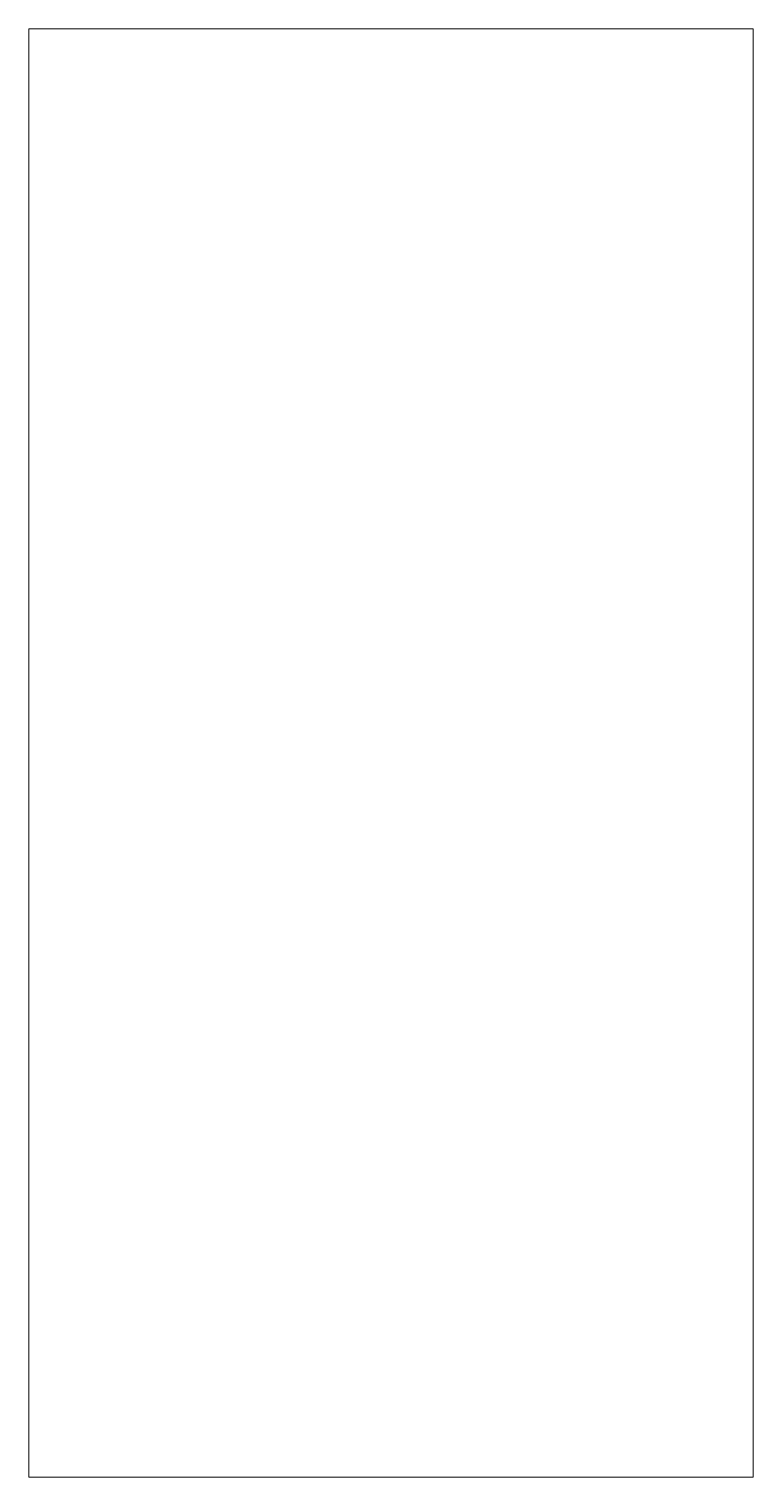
# Model space of a CAD drawing. Header units: millimetres. Extents: x -10 to 10, y -20 to 20.
import ezdxf

# ---------------------------------------------------------------- set-up
doc = ezdxf.new("R2010")
doc.units = ezdxf.units.MM
doc.layers.get('0').update_dxf_attribs({"linetype": 'CONTINUOUS', "lineweight": 0})

msp = doc.modelspace()

# ---------------------------------------------------------------- linework, layer by layer
for p, q in [((-10, 20), (10, 20)), ((-10, -20), (-10, 20)), ((10, 20), (10, -20)), ((10, -20), (-10, -20))]:
    msp.add_line(p, q)

doc.saveas('drawing.dxf')
